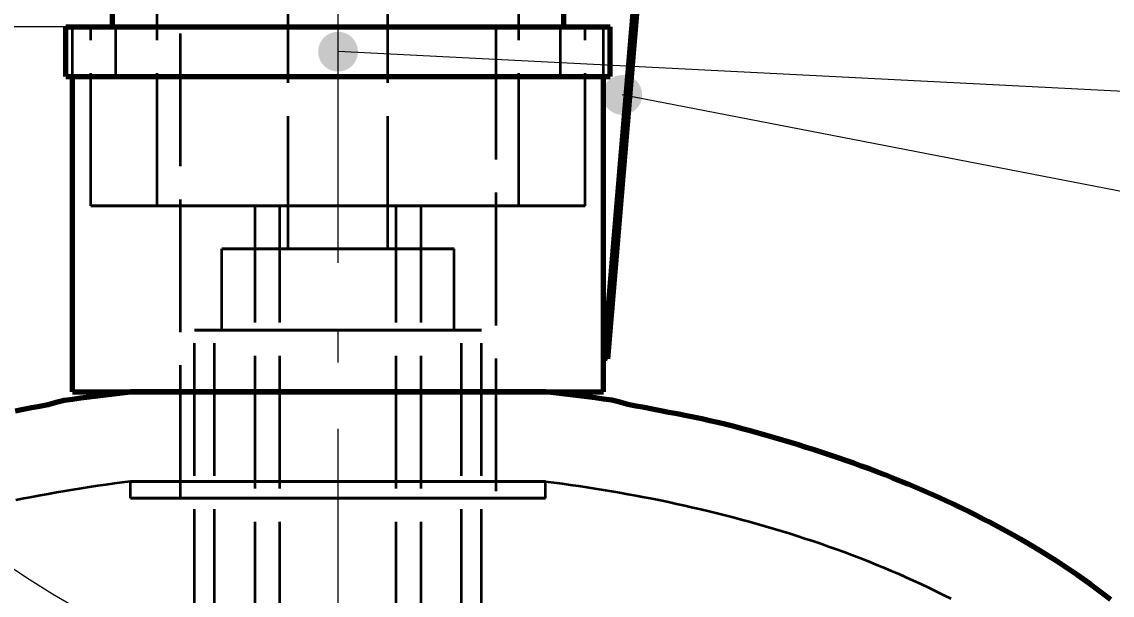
# Model space of a CAD drawing. Header units: millimetres. Extents: x 0 to 2382, y 0 to 420.
# Drawn here: x 164.83 to 197.68, y 328.43 to 345.72 of the extents above; entities that cross this region are included whole.
import ezdxf

# ---------------------------------------------------------------- set-up
doc = ezdxf.new("R2010")
doc.units = ezdxf.units.MM
doc.linetypes.add('IRAM-E-TRAZOS', pattern=[5, 4, -1])
doc.linetypes.add('IRAM-F-TRAZO-PUNTO', pattern=[20, 15, -2, 1, -2])
for name, color, linetype, lineweight in [('01-VISIBLE', 7, 'CONTINUOUS', 70), ('02-OCULTA', 4, 'IRAM-E-TRAZOS', 35), ('03-EJE', 1, 'IRAM-F-TRAZO-PUNTO', 18), ('04-COTA', 3, 'CONTINUOUS', 18), ('08-FINA', 5, 'CONTINUOUS', 18)]:
    doc.layers.add(name, color=color, linetype=linetype, lineweight=lineweight)
doc.styles.add('ISO3098', font='isocpeur.ttf')
doc.dimstyles.new('FLAMA-IRAM', dxfattribs={"dimtxt": 3.5, "dimasz": 3.5, "dimexe": 2, "dimexo": 1.5, "dimgap": 1, "dimtad": 1, "dimdec": 1, "dimtxsty": 'ISO3098', "dimblk": 'IRAM_FLECHA', "dimblk1": 'IRAM_FLECHA', "dimblk2": 'IRAM_FLECHA', "dimcen": 2.5, "dimclrd": 256, "dimclre": 256, "dimclrt": 256, "dimazin": 3, "dimtfac": 1, "dimtmove": 0, "dimatfit": 3, "dimlwd": 18, "dimlwe": 18})

# ---------------------------------------------------------------- blocks, each defined once
blk = doc.blocks.new('IRAM_FLECHA')
blk.add_solid([(0, 0), (-1, 0.125), (-1, -0.125)])

msp = doc.modelspace()

# ---------------------------------------------------------------- hatches: boundary and pattern name
at = {"layer": '08-FINA'}
h = msp.add_hatch(color=7, dxfattribs=at)
h.dxf.hatch_style = 1
edge = h.paths.add_edge_path()
edge.add_arc((174.355, 344.819), 0.6, 0, 360)
h = msp.add_hatch(color=7, dxfattribs=at)
h.dxf.hatch_style = 1
edge = h.paths.add_edge_path()
edge.add_arc((182.92, 343.515), 0.6, 0, 360)

# ---------------------------------------------------------------- linework, layer by layer
at = {"layer": '01-VISIBLE'}
for p, q in [((167.555, 345.569), (167.555, 347.619)), ((181.155, 345.569), (181.155, 347.619)), ((182.37, 335.569), (183.37, 347.469)), ((183.47, 347.465), (182.47, 335.561)), ((166.155, 344.069), (166.155, 345.569)), ((182.555, 344.069), (182.555, 345.569)), ((166.355, 334.569), (166.355, 344.069)), ((182.355, 334.569), (182.355, 344.069)), ((182.47, 335.561), (182.37, 335.569)), ((168.1, 334.569), (168.1, 334.569)), ((180.61, 334.569), (180.61, 334.569))]:
    msp.add_line(p, q, dxfattribs=at)
for points in [[(166.155, 345.569), (166.407, 345.569), (166.66, 345.569), (166.912, 345.569), (167.164, 345.569), (167.417, 345.569), (167.669, 345.569), (167.921, 345.569), (168.173, 345.569), (168.426, 345.569), (168.678, 345.569), (168.93, 345.569), (169.183, 345.569), (169.435, 345.569), (169.687, 345.569), (169.94, 345.569), (170.192, 345.569), (170.444, 345.569), (170.697, 345.569), (170.949, 345.569), (171.201, 345.569), (171.453, 345.569), (171.706, 345.569), (171.958, 345.569), (172.21, 345.569), (172.463, 345.569), (172.715, 345.569), (172.967, 345.569), (173.22, 345.569), (173.472, 345.569), (173.724, 345.569), (173.977, 345.569), (174.229, 345.569), (174.481, 345.569), (174.733, 345.569), (174.986, 345.569), (175.238, 345.569), (175.49, 345.569), (175.743, 345.569), (175.995, 345.569), (176.247, 345.569), (176.5, 345.569), (176.752, 345.569), (177.004, 345.569), (177.257, 345.569), (177.509, 345.569), (177.761, 345.569), (178.013, 345.569), (178.266, 345.569), (178.518, 345.569), (178.77, 345.569), (179.023, 345.569), (179.275, 345.569), (179.527, 345.569), (179.78, 345.569), (180.032, 345.569), (180.284, 345.569), (180.537, 345.569), (180.789, 345.569), (181.041, 345.569), (181.293, 345.569), (181.546, 345.569), (181.798, 345.569), (182.05, 345.569), (182.303, 345.569), (182.555, 345.569)], [(166.155, 344.069), (166.407, 344.069), (166.66, 344.069), (166.912, 344.069), (167.164, 344.069), (167.417, 344.069), (167.669, 344.069), (167.921, 344.069), (168.173, 344.069), (168.426, 344.069), (168.678, 344.069), (168.93, 344.069), (169.183, 344.069), (169.435, 344.069), (169.687, 344.069), (169.94, 344.069), (170.192, 344.069), (170.444, 344.069), (170.697, 344.069), (170.949, 344.069), (171.201, 344.069), (171.453, 344.069), (171.706, 344.069), (171.958, 344.069), (172.21, 344.069), (172.463, 344.069), (172.715, 344.069), (172.967, 344.069), (173.22, 344.069), (173.472, 344.069), (173.724, 344.069), (173.977, 344.069), (174.229, 344.069), (174.481, 344.069), (174.733, 344.069), (174.986, 344.069), (175.238, 344.069), (175.49, 344.069), (175.743, 344.069), (175.995, 344.069), (176.247, 344.069), (176.5, 344.069), (176.752, 344.069), (177.004, 344.069), (177.257, 344.069), (177.509, 344.069), (177.761, 344.069), (178.013, 344.069), (178.266, 344.069), (178.518, 344.069), (178.77, 344.069), (179.023, 344.069), (179.275, 344.069), (179.527, 344.069), (179.78, 344.069), (180.032, 344.069), (180.284, 344.069), (180.537, 344.069), (180.789, 344.069), (181.041, 344.069), (181.293, 344.069), (181.546, 344.069), (181.798, 344.069), (182.05, 344.069), (182.303, 344.069), (182.555, 344.069)], [(164.631, 333.994), (164.878, 334.041), (165.125, 334.089), (165.372, 334.137), (165.618, 334.186), (165.861, 334.25), (166.105, 334.309), (166.354, 334.346), (166.603, 334.379), (166.853, 334.412), (167.102, 334.444), (167.351, 334.475), (167.601, 334.507), (167.851, 334.537), (168.1, 334.569)], [(166.355, 334.569), (166.605, 334.569), (166.855, 334.569), (167.105, 334.569), (167.355, 334.569), (167.605, 334.569), (167.855, 334.569), (168.105, 334.569), (168.355, 334.569), (168.605, 334.569), (168.855, 334.569), (169.105, 334.569), (169.355, 334.569), (169.605, 334.569), (169.855, 334.569), (170.105, 334.569), (170.355, 334.569), (170.605, 334.569), (170.855, 334.569), (171.105, 334.569), (171.355, 334.569), (171.605, 334.569), (171.855, 334.569), (172.105, 334.569), (172.355, 334.569), (172.605, 334.569), (172.855, 334.569), (173.105, 334.569), (173.355, 334.569), (173.605, 334.569), (173.855, 334.569), (174.105, 334.569), (174.355, 334.569), (174.605, 334.569), (174.855, 334.569), (175.105, 334.569), (175.355, 334.569), (175.605, 334.569), (175.855, 334.569), (176.105, 334.569), (176.355, 334.569), (176.605, 334.569), (176.855, 334.569), (177.105, 334.569), (177.355, 334.569), (177.605, 334.569), (177.855, 334.569), (178.105, 334.569), (178.355, 334.569), (178.605, 334.569), (178.855, 334.569), (179.105, 334.569), (179.355, 334.569), (179.605, 334.569), (179.855, 334.569), (180.105, 334.569), (180.355, 334.569), (180.605, 334.569), (180.855, 334.569), (181.105, 334.569), (181.355, 334.569), (181.605, 334.569), (181.855, 334.569), (182.105, 334.569), (182.355, 334.569)], [(180.61, 334.569), (180.36, 334.569), (180.11, 334.569), (179.859, 334.569), (179.609, 334.569), (179.359, 334.569), (179.109, 334.569), (178.859, 334.569), (178.608, 334.569), (178.358, 334.569), (178.108, 334.569), (177.858, 334.569), (177.608, 334.569), (177.357, 334.569), (177.107, 334.569), (176.857, 334.569), (176.607, 334.569), (176.357, 334.569), (176.106, 334.569), (175.856, 334.569), (175.606, 334.569), (175.356, 334.569), (175.106, 334.569), (174.855, 334.569), (174.605, 334.569), (174.355, 334.569), (174.105, 334.569), (173.855, 334.569), (173.604, 334.569), (173.354, 334.569), (173.104, 334.569), (172.854, 334.569), (172.604, 334.569), (172.353, 334.569), (172.103, 334.569), (171.853, 334.569), (171.603, 334.569), (171.353, 334.569), (171.102, 334.569), (170.852, 334.569), (170.602, 334.569), (170.352, 334.569), (170.102, 334.569), (169.851, 334.569), (169.601, 334.569), (169.351, 334.569), (169.101, 334.569), (168.851, 334.569), (168.6, 334.569), (168.35, 334.569), (168.1, 334.569)], [(197.639, 328.305), (197.44, 328.458), (197.239, 328.609), (197.036, 328.758), (196.832, 328.904), (196.626, 329.048), (196.418, 329.19), (196.208, 329.329), (195.998, 329.466), (195.785, 329.601), (195.572, 329.734), (195.357, 329.865), (195.141, 329.993), (194.923, 330.119), (194.705, 330.243), (194.485, 330.366), (194.264, 330.486), (194.042, 330.604), (193.819, 330.72), (193.595, 330.834), (193.37, 330.946), (193.144, 331.057), (192.917, 331.165), (192.689, 331.271), (192.46, 331.376), (192.231, 331.479), (192.001, 331.58), (191.77, 331.679), (191.538, 331.777), (191.305, 331.873), (191.072, 331.967), (190.838, 332.06), (190.604, 332.151), (190.369, 332.24), (190.133, 332.327), (189.896, 332.412), (189.659, 332.496), (189.422, 332.578), (189.183, 332.658), (188.944, 332.737), (188.705, 332.814), (188.465, 332.889), (188.225, 332.964), (187.984, 333.037), (187.743, 333.109), (187.502, 333.18), (187.261, 333.25), (187.019, 333.319), (186.777, 333.387), (186.534, 333.453), (186.291, 333.516), (186.047, 333.577), (185.802, 333.636), (185.557, 333.692), (185.312, 333.747), (185.066, 333.799), (184.819, 333.849), (184.573, 333.898), (184.326, 333.946), (184.079, 333.994), (183.832, 334.041), (183.585, 334.089), (183.338, 334.137), (183.092, 334.187), (182.848, 334.249), (182.605, 334.309), (182.356, 334.345), (182.107, 334.379), (181.858, 334.412), (181.608, 334.444), (181.359, 334.475), (181.109, 334.507), (180.86, 334.538), (180.61, 334.569)]]:
    msp.add_lwpolyline(points, dxfattribs=at)
at = {"layer": '02-OCULTA'}
for p, q in [((172.855, 338.878), (172.855, 354.228)), ((175.855, 338.878), (175.855, 354.228)), ((168.905, 345.569), (168.905, 347.619)), ((179.805, 345.569), (179.805, 347.619)), ((182.37, 335.569), (183.37, 347.469)), ((183.47, 347.465), (182.47, 335.561)), ((166.355, 344.069), (166.355, 345.569)), ((166.905, 340.169), (166.905, 345.569)), ((167.655, 344.069), (167.655, 345.569)), ((168.905, 340.169), (168.905, 345.569)), ((169.605, 331.364), (169.605, 345.569)), ((179.105, 345.569), (179.105, 331.364)), ((179.805, 340.169), (179.805, 345.569)), ((181.055, 344.069), (181.055, 345.569)), ((181.805, 340.169), (181.805, 345.569)), ((182.355, 344.069), (182.355, 345.569)), ((171.855, 151.651), (171.855, 340.169)), ((172.605, 151.651), (172.605, 340.169)), ((176.105, 151.651), (176.105, 340.169)), ((176.855, 151.651), (176.855, 340.169)), ((170.855, 336.428), (170.855, 338.878)), ((177.855, 336.428), (177.855, 338.878)), ((170.03, 322.028), (170.03, 336.428)), ((170.63, 322.028), (170.63, 336.428)), ((178.08, 322.028), (178.08, 336.428)), ((178.68, 322.028), (178.68, 336.428)), ((182.47, 335.561), (182.37, 335.569)), ((168.1, 331.364), (168.1, 331.864)), ((180.61, 331.364), (180.61, 331.864))]:
    msp.add_line(p, q, dxfattribs=at)
for points in [[(182.555, 345.569), (182.303, 345.569), (182.05, 345.569), (181.798, 345.569), (181.546, 345.569), (181.293, 345.569), (181.041, 345.569), (180.789, 345.569), (180.537, 345.569), (180.284, 345.569), (180.032, 345.569), (179.78, 345.569), (179.527, 345.569), (179.275, 345.569), (179.023, 345.569), (178.77, 345.569), (178.518, 345.569), (178.266, 345.569), (178.013, 345.569), (177.761, 345.569), (177.509, 345.569), (177.257, 345.569), (177.004, 345.569), (176.752, 345.569), (176.5, 345.569), (176.247, 345.569), (175.995, 345.569), (175.743, 345.569), (175.49, 345.569), (175.238, 345.569), (174.986, 345.569), (174.733, 345.569), (174.481, 345.569), (174.229, 345.569), (173.977, 345.569), (173.724, 345.569), (173.472, 345.569), (173.22, 345.569), (172.967, 345.569), (172.715, 345.569), (172.463, 345.569), (172.21, 345.569), (171.958, 345.569), (171.706, 345.569), (171.453, 345.569), (171.201, 345.569), (170.949, 345.569), (170.697, 345.569), (170.444, 345.569), (170.192, 345.569), (169.94, 345.569), (169.687, 345.569), (169.435, 345.569), (169.183, 345.569), (168.93, 345.569), (168.678, 345.569), (168.426, 345.569), (168.173, 345.569), (167.921, 345.569), (167.669, 345.569), (167.417, 345.569), (167.164, 345.569), (166.912, 345.569), (166.66, 345.569), (166.407, 345.569), (166.155, 345.569)], [(182.355, 345.569), (182.105, 345.569), (181.855, 345.569), (181.605, 345.569), (181.355, 345.569), (181.105, 345.569), (180.855, 345.569), (180.605, 345.569), (180.355, 345.569), (180.105, 345.569), (179.855, 345.569), (179.605, 345.569), (179.355, 345.569), (179.105, 345.569), (178.855, 345.569), (178.605, 345.569), (178.355, 345.569), (178.105, 345.569), (177.855, 345.569), (177.605, 345.569), (177.355, 345.569), (177.105, 345.569), (176.855, 345.569), (176.605, 345.569), (176.355, 345.569), (176.105, 345.569), (175.855, 345.569), (175.605, 345.569), (175.355, 345.569), (175.105, 345.569), (174.855, 345.569), (174.605, 345.569), (174.355, 345.569), (174.105, 345.569), (173.855, 345.569), (173.605, 345.569), (173.355, 345.569), (173.105, 345.569), (172.855, 345.569), (172.605, 345.569), (172.355, 345.569), (172.105, 345.569), (171.855, 345.569), (171.605, 345.569), (171.355, 345.569), (171.105, 345.569), (170.855, 345.569), (170.605, 345.569), (170.355, 345.569), (170.105, 345.569), (169.855, 345.569), (169.605, 345.569), (169.355, 345.569), (169.105, 345.569), (168.855, 345.569), (168.605, 345.569), (168.355, 345.569), (168.105, 345.569), (167.855, 345.569), (167.605, 345.569), (167.355, 345.569), (167.105, 345.569), (166.855, 345.569), (166.605, 345.569), (166.355, 345.569)], [(166.355, 345.569), (166.605, 345.569), (166.855, 345.569), (167.105, 345.569), (167.355, 345.569), (167.605, 345.569), (167.855, 345.569), (168.105, 345.569), (168.355, 345.569), (168.605, 345.569), (168.855, 345.569), (169.105, 345.569), (169.355, 345.569), (169.605, 345.569), (169.855, 345.569), (170.105, 345.569), (170.355, 345.569), (170.605, 345.569), (170.855, 345.569), (171.105, 345.569), (171.355, 345.569), (171.605, 345.569), (171.855, 345.569), (172.105, 345.569), (172.355, 345.569), (172.605, 345.569), (172.855, 345.569), (173.105, 345.569), (173.355, 345.569), (173.605, 345.569), (173.855, 345.569), (174.105, 345.569), (174.355, 345.569), (174.605, 345.569), (174.855, 345.569), (175.105, 345.569), (175.355, 345.569), (175.605, 345.569), (175.855, 345.569), (176.105, 345.569), (176.355, 345.569), (176.605, 345.569), (176.855, 345.569), (177.105, 345.569), (177.355, 345.569), (177.605, 345.569), (177.855, 345.569), (178.105, 345.569), (178.355, 345.569), (178.605, 345.569), (178.855, 345.569), (179.105, 345.569), (179.355, 345.569), (179.605, 345.569), (179.855, 345.569), (180.105, 345.569), (180.355, 345.569), (180.605, 345.569), (180.855, 345.569), (181.105, 345.569), (181.355, 345.569), (181.605, 345.569), (181.855, 345.569), (182.105, 345.569), (182.355, 345.569)], [(181.805, 345.569), (181.552, 345.569), (181.3, 345.569), (181.047, 345.569), (180.795, 345.569), (180.542, 345.569), (180.29, 345.569), (180.037, 345.569), (179.785, 345.569), (179.532, 345.569), (179.28, 345.569), (179.027, 345.569), (178.774, 345.569), (178.522, 345.569), (178.269, 345.569), (178.017, 345.569), (177.764, 345.569), (177.512, 345.569), (177.259, 345.569), (177.007, 345.569), (176.754, 345.569), (176.502, 345.569), (176.249, 345.569), (175.997, 345.569), (175.744, 345.569), (175.491, 345.569), (175.239, 345.569), (174.986, 345.569), (174.734, 345.569), (174.481, 345.569), (174.229, 345.569), (173.976, 345.569), (173.724, 345.569), (173.471, 345.569), (173.219, 345.569), (172.966, 345.569), (172.713, 345.569), (172.461, 345.569), (172.208, 345.569), (171.956, 345.569), (171.703, 345.569), (171.451, 345.569), (171.198, 345.569), (170.946, 345.569), (170.693, 345.569), (170.441, 345.569), (170.188, 345.569), (169.936, 345.569), (169.683, 345.569), (169.43, 345.569), (169.178, 345.569), (168.925, 345.569), (168.673, 345.569), (168.42, 345.569), (168.168, 345.569), (167.915, 345.569), (167.663, 345.569), (167.41, 345.569), (167.158, 345.569), (166.905, 345.569)], [(166.905, 345.569), (167.158, 345.569), (167.41, 345.569), (167.663, 345.569), (167.915, 345.569), (168.168, 345.569), (168.42, 345.569), (168.673, 345.569), (168.925, 345.569), (169.178, 345.569), (169.43, 345.569), (169.683, 345.569), (169.936, 345.569), (170.188, 345.569), (170.441, 345.569), (170.693, 345.569), (170.946, 345.569), (171.198, 345.569), (171.451, 345.569), (171.703, 345.569), (171.956, 345.569), (172.208, 345.569), (172.461, 345.569), (172.713, 345.569), (172.966, 345.569), (173.219, 345.569), (173.471, 345.569), (173.724, 345.569), (173.976, 345.569), (174.229, 345.569), (174.481, 345.569), (174.734, 345.569), (174.986, 345.569), (175.239, 345.569), (175.491, 345.569), (175.744, 345.569), (175.997, 345.569), (176.249, 345.569), (176.502, 345.569), (176.754, 345.569), (177.007, 345.569), (177.259, 345.569), (177.512, 345.569), (177.764, 345.569), (178.017, 345.569), (178.269, 345.569), (178.522, 345.569), (178.774, 345.569), (179.027, 345.569), (179.28, 345.569), (179.532, 345.569), (179.785, 345.569), (180.037, 345.569), (180.29, 345.569), (180.542, 345.569), (180.795, 345.569), (181.047, 345.569), (181.3, 345.569), (181.552, 345.569), (181.805, 345.569)], [(181.155, 345.569), (180.903, 345.569), (180.651, 345.569), (180.399, 345.569), (180.148, 345.569), (179.896, 345.569), (179.644, 345.569), (179.392, 345.569), (179.14, 345.569), (178.888, 345.569), (178.636, 345.569), (178.385, 345.569), (178.133, 345.569), (177.881, 345.569), (177.629, 345.569), (177.377, 345.569), (177.125, 345.569), (176.874, 345.569), (176.622, 345.569), (176.37, 345.569), (176.118, 345.569), (175.866, 345.569), (175.614, 345.569), (175.362, 345.569), (175.111, 345.569), (174.859, 345.569), (174.607, 345.569), (174.355, 345.569), (174.103, 345.569), (173.851, 345.569), (173.599, 345.569), (173.348, 345.569), (173.096, 345.569), (172.844, 345.569), (172.592, 345.569), (172.34, 345.569), (172.088, 345.569), (171.836, 345.569), (171.585, 345.569), (171.333, 345.569), (171.081, 345.569), (170.829, 345.569), (170.577, 345.569), (170.325, 345.569), (170.074, 345.569), (169.822, 345.569), (169.57, 345.569), (169.318, 345.569), (169.066, 345.569), (168.814, 345.569), (168.562, 345.569), (168.311, 345.569), (168.059, 345.569), (167.807, 345.569), (167.555, 345.569)], [(167.555, 345.569), (167.807, 345.569), (168.059, 345.569), (168.311, 345.569), (168.562, 345.569), (168.814, 345.569), (169.066, 345.569), (169.318, 345.569), (169.57, 345.569), (169.822, 345.569), (170.074, 345.569), (170.325, 345.569), (170.577, 345.569), (170.829, 345.569), (171.081, 345.569), (171.333, 345.569), (171.585, 345.569), (171.836, 345.569), (172.088, 345.569), (172.34, 345.569), (172.592, 345.569), (172.844, 345.569), (173.096, 345.569), (173.348, 345.569), (173.599, 345.569), (173.851, 345.569), (174.103, 345.569), (174.355, 345.569), (174.607, 345.569), (174.859, 345.569), (175.111, 345.569), (175.362, 345.569), (175.614, 345.569), (175.866, 345.569), (176.118, 345.569), (176.37, 345.569), (176.622, 345.569), (176.874, 345.569), (177.125, 345.569), (177.377, 345.569), (177.629, 345.569), (177.881, 345.569), (178.133, 345.569), (178.385, 345.569), (178.636, 345.569), (178.888, 345.569), (179.14, 345.569), (179.392, 345.569), (179.644, 345.569), (179.896, 345.569), (180.148, 345.569), (180.399, 345.569), (180.651, 345.569), (180.903, 345.569), (181.155, 345.569)], [(181.055, 345.569), (180.802, 345.569), (180.549, 345.569), (180.297, 345.569), (180.044, 345.569), (179.791, 345.569), (179.538, 345.569), (179.285, 345.569), (179.032, 345.569), (178.78, 345.569), (178.527, 345.569), (178.274, 345.569), (178.021, 345.569), (177.768, 345.569), (177.515, 345.569), (177.263, 345.569), (177.01, 345.569), (176.757, 345.569), (176.504, 345.569), (176.251, 345.569), (175.998, 345.569), (175.746, 345.569), (175.493, 345.569), (175.24, 345.569), (174.987, 345.569), (174.734, 345.569), (174.481, 345.569), (174.229, 345.569), (173.976, 345.569), (173.723, 345.569), (173.47, 345.569), (173.217, 345.569), (172.964, 345.569), (172.712, 345.569), (172.459, 345.569), (172.206, 345.569), (171.953, 345.569), (171.7, 345.569), (171.447, 345.569), (171.195, 345.569), (170.942, 345.569), (170.689, 345.569), (170.436, 345.569), (170.183, 345.569), (169.93, 345.569), (169.678, 345.569), (169.425, 345.569), (169.172, 345.569), (168.919, 345.569), (168.666, 345.569), (168.413, 345.569), (168.161, 345.569), (167.908, 345.569), (167.655, 345.569)], [(167.655, 345.569), (167.908, 345.569), (168.161, 345.569), (168.413, 345.569), (168.666, 345.569), (168.919, 345.569), (169.172, 345.569), (169.425, 345.569), (169.678, 345.569), (169.93, 345.569), (170.183, 345.569), (170.436, 345.569), (170.689, 345.569), (170.942, 345.569), (171.195, 345.569), (171.447, 345.569), (171.7, 345.569), (171.953, 345.569), (172.206, 345.569), (172.459, 345.569), (172.712, 345.569), (172.964, 345.569), (173.217, 345.569), (173.47, 345.569), (173.723, 345.569), (173.976, 345.569), (174.229, 345.569), (174.481, 345.569), (174.734, 345.569), (174.987, 345.569), (175.24, 345.569), (175.493, 345.569), (175.746, 345.569), (175.998, 345.569), (176.251, 345.569), (176.504, 345.569), (176.757, 345.569), (177.01, 345.569), (177.263, 345.569), (177.515, 345.569), (177.768, 345.569), (178.021, 345.569), (178.274, 345.569), (178.527, 345.569), (178.78, 345.569), (179.032, 345.569), (179.285, 345.569), (179.538, 345.569), (179.791, 345.569), (180.044, 345.569), (180.297, 345.569), (180.549, 345.569), (180.802, 345.569), (181.055, 345.569)], [(179.805, 345.569), (179.552, 345.569), (179.298, 345.569), (179.045, 345.569), (178.791, 345.569), (178.538, 345.569), (178.284, 345.569), (178.031, 345.569), (177.777, 345.569), (177.524, 345.569), (177.27, 345.569), (177.017, 345.569), (176.763, 345.569), (176.51, 345.569), (176.256, 345.569), (176.003, 345.569), (175.749, 345.569), (175.496, 345.569), (175.242, 345.569), (174.989, 345.569), (174.735, 345.569), (174.482, 345.569), (174.228, 345.569), (173.975, 345.569), (173.721, 345.569), (173.468, 345.569), (173.214, 345.569), (172.961, 345.569), (172.707, 345.569), (172.454, 345.569), (172.2, 345.569), (171.947, 345.569), (171.693, 345.569), (171.44, 345.569), (171.186, 345.569), (170.933, 345.569), (170.679, 345.569), (170.426, 345.569), (170.172, 345.569), (169.919, 345.569), (169.665, 345.569), (169.412, 345.569), (169.158, 345.569), (168.905, 345.569)], [(168.905, 345.569), (169.158, 345.569), (169.412, 345.569), (169.665, 345.569), (169.919, 345.569), (170.172, 345.569), (170.426, 345.569), (170.679, 345.569), (170.933, 345.569), (171.186, 345.569), (171.44, 345.569), (171.693, 345.569), (171.947, 345.569), (172.2, 345.569), (172.454, 345.569), (172.707, 345.569), (172.961, 345.569), (173.214, 345.569), (173.468, 345.569), (173.721, 345.569), (173.975, 345.569), (174.228, 345.569), (174.482, 345.569), (174.735, 345.569), (174.989, 345.569), (175.242, 345.569), (175.496, 345.569), (175.749, 345.569), (176.003, 345.569), (176.256, 345.569), (176.51, 345.569), (176.763, 345.569), (177.017, 345.569), (177.27, 345.569), (177.524, 345.569), (177.777, 345.569), (178.031, 345.569), (178.284, 345.569), (178.538, 345.569), (178.791, 345.569), (179.045, 345.569), (179.298, 345.569), (179.552, 345.569), (179.805, 345.569)], [(179.805, 345.569), (179.552, 345.569), (179.298, 345.569), (179.045, 345.569), (178.791, 345.569), (178.538, 345.569), (178.284, 345.569), (178.031, 345.569), (177.777, 345.569), (177.524, 345.569), (177.27, 345.569), (177.017, 345.569), (176.763, 345.569), (176.51, 345.569), (176.256, 345.569), (176.003, 345.569), (175.749, 345.569), (175.496, 345.569), (175.242, 345.569), (174.989, 345.569), (174.735, 345.569), (174.482, 345.569), (174.228, 345.569), (173.975, 345.569), (173.721, 345.569), (173.468, 345.569), (173.214, 345.569), (172.961, 345.569), (172.707, 345.569), (172.454, 345.569), (172.2, 345.569), (171.947, 345.569), (171.693, 345.569), (171.44, 345.569), (171.186, 345.569), (170.933, 345.569), (170.679, 345.569), (170.426, 345.569), (170.172, 345.569), (169.919, 345.569), (169.665, 345.569), (169.412, 345.569), (169.158, 345.569), (168.905, 345.569)], [(168.905, 345.569), (169.158, 345.569), (169.412, 345.569), (169.665, 345.569), (169.919, 345.569), (170.172, 345.569), (170.426, 345.569), (170.679, 345.569), (170.933, 345.569), (171.186, 345.569), (171.44, 345.569), (171.693, 345.569), (171.947, 345.569), (172.2, 345.569), (172.454, 345.569), (172.707, 345.569), (172.961, 345.569), (173.214, 345.569), (173.468, 345.569), (173.721, 345.569), (173.975, 345.569), (174.228, 345.569), (174.482, 345.569), (174.735, 345.569), (174.989, 345.569), (175.242, 345.569), (175.496, 345.569), (175.749, 345.569), (176.003, 345.569), (176.256, 345.569), (176.51, 345.569), (176.763, 345.569), (177.017, 345.569), (177.27, 345.569), (177.524, 345.569), (177.777, 345.569), (178.031, 345.569), (178.284, 345.569), (178.538, 345.569), (178.791, 345.569), (179.045, 345.569), (179.298, 345.569), (179.552, 345.569), (179.805, 345.569)], [(179.105, 345.569), (178.855, 345.569), (178.605, 345.569), (178.355, 345.569), (178.105, 345.569), (177.855, 345.569), (177.605, 345.569), (177.355, 345.569), (177.105, 345.569), (176.855, 345.569), (176.605, 345.569), (176.355, 345.569), (176.105, 345.569), (175.855, 345.569), (175.605, 345.569), (175.355, 345.569), (175.105, 345.569), (174.855, 345.569), (174.605, 345.569), (174.355, 345.569), (174.105, 345.569), (173.855, 345.569), (173.605, 345.569), (173.355, 345.569), (173.105, 345.569), (172.855, 345.569), (172.605, 345.569), (172.355, 345.569), (172.105, 345.569), (171.855, 345.569), (171.605, 345.569), (171.355, 345.569), (171.105, 345.569), (170.855, 345.569), (170.605, 345.569), (170.355, 345.569), (170.105, 345.569), (169.855, 345.569), (169.605, 345.569)], [(169.605, 345.569), (169.855, 345.569), (170.105, 345.569), (170.355, 345.569), (170.605, 345.569), (170.855, 345.569), (171.105, 345.569), (171.355, 345.569), (171.605, 345.569), (171.855, 345.569), (172.105, 345.569), (172.355, 345.569), (172.605, 345.569), (172.855, 345.569), (173.105, 345.569), (173.355, 345.569), (173.605, 345.569), (173.855, 345.569), (174.105, 345.569), (174.355, 345.569), (174.605, 345.569), (174.855, 345.569), (175.105, 345.569), (175.355, 345.569), (175.605, 345.569), (175.855, 345.569), (176.105, 345.569), (176.355, 345.569), (176.605, 345.569), (176.855, 345.569), (177.105, 345.569), (177.355, 345.569), (177.605, 345.569), (177.855, 345.569), (178.105, 345.569), (178.355, 345.569), (178.605, 345.569), (178.855, 345.569), (179.105, 345.569)], [(182.555, 344.069), (182.303, 344.069), (182.05, 344.069), (181.798, 344.069), (181.546, 344.069), (181.293, 344.069), (181.041, 344.069), (180.789, 344.069), (180.537, 344.069), (180.284, 344.069), (180.032, 344.069), (179.78, 344.069), (179.527, 344.069), (179.275, 344.069), (179.023, 344.069), (178.77, 344.069), (178.518, 344.069), (178.266, 344.069), (178.013, 344.069), (177.761, 344.069), (177.509, 344.069), (177.257, 344.069), (177.004, 344.069), (176.752, 344.069), (176.5, 344.069), (176.247, 344.069), (175.995, 344.069), (175.743, 344.069), (175.49, 344.069), (175.238, 344.069), (174.986, 344.069), (174.733, 344.069), (174.481, 344.069), (174.229, 344.069), (173.977, 344.069), (173.724, 344.069), (173.472, 344.069), (173.22, 344.069), (172.967, 344.069), (172.715, 344.069), (172.463, 344.069), (172.21, 344.069), (171.958, 344.069), (171.706, 344.069), (171.453, 344.069), (171.201, 344.069), (170.949, 344.069), (170.697, 344.069), (170.444, 344.069), (170.192, 344.069), (169.94, 344.069), (169.687, 344.069), (169.435, 344.069), (169.183, 344.069), (168.93, 344.069), (168.678, 344.069), (168.426, 344.069), (168.173, 344.069), (167.921, 344.069), (167.669, 344.069), (167.417, 344.069), (167.164, 344.069), (166.912, 344.069), (166.66, 344.069), (166.407, 344.069), (166.155, 344.069)], [(181.055, 344.069), (180.802, 344.069), (180.549, 344.069), (180.297, 344.069), (180.044, 344.069), (179.791, 344.069), (179.538, 344.069), (179.285, 344.069), (179.032, 344.069), (178.78, 344.069), (178.527, 344.069), (178.274, 344.069), (178.021, 344.069), (177.768, 344.069), (177.515, 344.069), (177.263, 344.069), (177.01, 344.069), (176.757, 344.069), (176.504, 344.069), (176.251, 344.069), (175.998, 344.069), (175.746, 344.069), (175.493, 344.069), (175.24, 344.069), (174.987, 344.069), (174.734, 344.069), (174.481, 344.069), (174.229, 344.069), (173.976, 344.069), (173.723, 344.069), (173.47, 344.069), (173.217, 344.069), (172.964, 344.069), (172.712, 344.069), (172.459, 344.069), (172.206, 344.069), (171.953, 344.069), (171.7, 344.069), (171.447, 344.069), (171.195, 344.069), (170.942, 344.069), (170.689, 344.069), (170.436, 344.069), (170.183, 344.069), (169.93, 344.069), (169.678, 344.069), (169.425, 344.069), (169.172, 344.069), (168.919, 344.069), (168.666, 344.069), (168.413, 344.069), (168.161, 344.069), (167.908, 344.069), (167.655, 344.069)], [(167.655, 344.069), (167.908, 344.069), (168.161, 344.069), (168.413, 344.069), (168.666, 344.069), (168.919, 344.069), (169.172, 344.069), (169.425, 344.069), (169.678, 344.069), (169.93, 344.069), (170.183, 344.069), (170.436, 344.069), (170.689, 344.069), (170.942, 344.069), (171.195, 344.069), (171.447, 344.069), (171.7, 344.069), (171.953, 344.069), (172.206, 344.069), (172.459, 344.069), (172.712, 344.069), (172.964, 344.069), (173.217, 344.069), (173.47, 344.069), (173.723, 344.069), (173.976, 344.069), (174.229, 344.069), (174.481, 344.069), (174.734, 344.069), (174.987, 344.069), (175.24, 344.069), (175.493, 344.069), (175.746, 344.069), (175.998, 344.069), (176.251, 344.069), (176.504, 344.069), (176.757, 344.069), (177.01, 344.069), (177.263, 344.069), (177.515, 344.069), (177.768, 344.069), (178.021, 344.069), (178.274, 344.069), (178.527, 344.069), (178.78, 344.069), (179.032, 344.069), (179.285, 344.069), (179.538, 344.069), (179.791, 344.069), (180.044, 344.069), (180.297, 344.069), (180.549, 344.069), (180.802, 344.069), (181.055, 344.069)], [(181.805, 340.169), (181.552, 340.169), (181.3, 340.169), (181.047, 340.169), (180.795, 340.169), (180.542, 340.169), (180.29, 340.169), (180.037, 340.169), (179.785, 340.169), (179.532, 340.169), (179.28, 340.169), (179.027, 340.169), (178.774, 340.169), (178.522, 340.169), (178.269, 340.169), (178.017, 340.169), (177.764, 340.169), (177.512, 340.169), (177.259, 340.169), (177.007, 340.169), (176.754, 340.169), (176.502, 340.169), (176.249, 340.169), (175.997, 340.169), (175.744, 340.169), (175.491, 340.169), (175.239, 340.169), (174.986, 340.169), (174.734, 340.169), (174.481, 340.169), (174.229, 340.169), (173.976, 340.169), (173.724, 340.169), (173.471, 340.169), (173.219, 340.169), (172.966, 340.169), (172.713, 340.169), (172.461, 340.169), (172.208, 340.169), (171.956, 340.169), (171.703, 340.169), (171.451, 340.169), (171.198, 340.169), (170.946, 340.169), (170.693, 340.169), (170.441, 340.169), (170.188, 340.169), (169.936, 340.169), (169.683, 340.169), (169.43, 340.169), (169.178, 340.169), (168.925, 340.169), (168.673, 340.169), (168.42, 340.169), (168.168, 340.169), (167.915, 340.169), (167.663, 340.169), (167.41, 340.169), (167.158, 340.169), (166.905, 340.169)], [(166.905, 340.169), (167.158, 340.169), (167.41, 340.169), (167.663, 340.169), (167.915, 340.169), (168.168, 340.169), (168.42, 340.169), (168.673, 340.169), (168.925, 340.169), (169.178, 340.169), (169.43, 340.169), (169.683, 340.169), (169.936, 340.169), (170.188, 340.169), (170.441, 340.169), (170.693, 340.169), (170.946, 340.169), (171.198, 340.169), (171.451, 340.169), (171.703, 340.169), (171.956, 340.169), (172.208, 340.169), (172.461, 340.169), (172.713, 340.169), (172.966, 340.169), (173.219, 340.169), (173.471, 340.169), (173.724, 340.169), (173.976, 340.169), (174.229, 340.169), (174.481, 340.169), (174.734, 340.169), (174.986, 340.169), (175.239, 340.169), (175.491, 340.169), (175.744, 340.169), (175.997, 340.169), (176.249, 340.169), (176.502, 340.169), (176.754, 340.169), (177.007, 340.169), (177.259, 340.169), (177.512, 340.169), (177.764, 340.169), (178.017, 340.169), (178.269, 340.169), (178.522, 340.169), (178.774, 340.169), (179.027, 340.169), (179.28, 340.169), (179.532, 340.169), (179.785, 340.169), (180.037, 340.169), (180.29, 340.169), (180.542, 340.169), (180.795, 340.169), (181.047, 340.169), (181.3, 340.169), (181.552, 340.169), (181.805, 340.169)], [(179.805, 340.169), (179.552, 340.169), (179.298, 340.169), (179.045, 340.169), (178.791, 340.169), (178.538, 340.169), (178.284, 340.169), (178.031, 340.169), (177.777, 340.169), (177.524, 340.169), (177.27, 340.169), (177.017, 340.169), (176.763, 340.169), (176.51, 340.169), (176.256, 340.169), (176.003, 340.169), (175.749, 340.169), (175.496, 340.169), (175.242, 340.169), (174.989, 340.169), (174.735, 340.169), (174.482, 340.169), (174.228, 340.169), (173.975, 340.169), (173.721, 340.169), (173.468, 340.169), (173.214, 340.169), (172.961, 340.169), (172.707, 340.169), (172.454, 340.169), (172.2, 340.169), (171.947, 340.169), (171.693, 340.169), (171.44, 340.169), (171.186, 340.169), (170.933, 340.169), (170.679, 340.169), (170.426, 340.169), (170.172, 340.169), (169.919, 340.169), (169.665, 340.169), (169.412, 340.169), (169.158, 340.169), (168.905, 340.169)], [(168.905, 340.169), (169.158, 340.169), (169.412, 340.169), (169.665, 340.169), (169.919, 340.169), (170.172, 340.169), (170.426, 340.169), (170.679, 340.169), (170.933, 340.169), (171.186, 340.169), (171.44, 340.169), (171.693, 340.169), (171.947, 340.169), (172.2, 340.169), (172.454, 340.169), (172.707, 340.169), (172.961, 340.169), (173.214, 340.169), (173.468, 340.169), (173.721, 340.169), (173.975, 340.169), (174.228, 340.169), (174.482, 340.169), (174.735, 340.169), (174.989, 340.169), (175.242, 340.169), (175.496, 340.169), (175.749, 340.169), (176.003, 340.169), (176.256, 340.169), (176.51, 340.169), (176.763, 340.169), (177.017, 340.169), (177.27, 340.169), (177.524, 340.169), (177.777, 340.169), (178.031, 340.169), (178.284, 340.169), (178.538, 340.169), (178.791, 340.169), (179.045, 340.169), (179.298, 340.169), (179.552, 340.169), (179.805, 340.169)], [(176.855, 340.169), (176.605, 340.169), (176.355, 340.169), (176.105, 340.169), (175.855, 340.169), (175.605, 340.169), (175.355, 340.169), (175.105, 340.169), (174.855, 340.169), (174.605, 340.169), (174.355, 340.169), (174.105, 340.169), (173.855, 340.169), (173.605, 340.169), (173.355, 340.169), (173.105, 340.169), (172.855, 340.169), (172.605, 340.169), (172.355, 340.169), (172.105, 340.169), (171.855, 340.169)], [(171.855, 340.169), (172.105, 340.169), (172.355, 340.169), (172.605, 340.169), (172.855, 340.169), (173.105, 340.169), (173.355, 340.169), (173.605, 340.169), (173.855, 340.169), (174.105, 340.169), (174.355, 340.169), (174.605, 340.169), (174.855, 340.169), (175.105, 340.169), (175.355, 340.169), (175.605, 340.169), (175.855, 340.169), (176.105, 340.169), (176.355, 340.169), (176.605, 340.169), (176.855, 340.169)], [(176.105, 340.169), (175.855, 340.169), (175.605, 340.169), (175.355, 340.169), (175.105, 340.169), (174.855, 340.169), (174.605, 340.169), (174.355, 340.169), (174.105, 340.169), (173.855, 340.169), (173.605, 340.169), (173.355, 340.169), (173.105, 340.169), (172.855, 340.169), (172.605, 340.169)], [(172.605, 340.169), (172.855, 340.169), (173.105, 340.169), (173.355, 340.169), (173.605, 340.169), (173.855, 340.169), (174.105, 340.169), (174.355, 340.169), (174.605, 340.169), (174.855, 340.169), (175.105, 340.169), (175.355, 340.169), (175.605, 340.169), (175.855, 340.169), (176.105, 340.169)], [(177.855, 338.878), (177.605, 338.878), (177.355, 338.878), (177.105, 338.878), (176.855, 338.878), (176.605, 338.878), (176.355, 338.878), (176.105, 338.878), (175.855, 338.878), (175.605, 338.878), (175.355, 338.878), (175.105, 338.878), (174.855, 338.878), (174.605, 338.878), (174.355, 338.878), (174.105, 338.878), (173.855, 338.878), (173.605, 338.878), (173.355, 338.878), (173.105, 338.878), (172.855, 338.878), (172.605, 338.878), (172.355, 338.878), (172.105, 338.878), (171.855, 338.878), (171.605, 338.878), (171.355, 338.878), (171.105, 338.878), (170.855, 338.878)], [(170.855, 338.878), (171.105, 338.878), (171.355, 338.878), (171.605, 338.878), (171.855, 338.878), (172.105, 338.878), (172.355, 338.878), (172.605, 338.878), (172.855, 338.878), (173.105, 338.878), (173.355, 338.878), (173.605, 338.878), (173.855, 338.878), (174.105, 338.878), (174.355, 338.878), (174.605, 338.878), (174.855, 338.878), (175.105, 338.878), (175.355, 338.878), (175.605, 338.878), (175.855, 338.878), (176.105, 338.878), (176.355, 338.878), (176.605, 338.878), (176.855, 338.878), (177.105, 338.878), (177.355, 338.878), (177.605, 338.878), (177.855, 338.878)], [(175.855, 338.878), (175.605, 338.878), (175.355, 338.878), (175.105, 338.878), (174.855, 338.878), (174.605, 338.878), (174.355, 338.878), (174.105, 338.878), (173.855, 338.878), (173.605, 338.878), (173.355, 338.878), (173.105, 338.878), (172.855, 338.878)], [(172.855, 338.878), (173.105, 338.878), (173.355, 338.878), (173.605, 338.878), (173.855, 338.878), (174.105, 338.878), (174.355, 338.878), (174.605, 338.878), (174.855, 338.878), (175.105, 338.878), (175.355, 338.878), (175.605, 338.878), (175.855, 338.878)], [(178.68, 336.428), (178.426, 336.428), (178.171, 336.428), (177.917, 336.428), (177.662, 336.428), (177.408, 336.428), (177.154, 336.428), (176.899, 336.428), (176.645, 336.428), (176.39, 336.428), (176.136, 336.428), (175.881, 336.428), (175.627, 336.428), (175.373, 336.428), (175.118, 336.428), (174.864, 336.428), (174.609, 336.428), (174.355, 336.428), (174.101, 336.428), (173.846, 336.428), (173.592, 336.428), (173.337, 336.428), (173.083, 336.428), (172.829, 336.428), (172.574, 336.428), (172.32, 336.428), (172.065, 336.428), (171.811, 336.428), (171.556, 336.428), (171.302, 336.428), (171.048, 336.428), (170.793, 336.428), (170.539, 336.428), (170.284, 336.428), (170.03, 336.428)], [(170.03, 336.428), (170.284, 336.428), (170.539, 336.428), (170.793, 336.428), (171.048, 336.428), (171.302, 336.428), (171.556, 336.428), (171.811, 336.428), (172.065, 336.428), (172.32, 336.428), (172.574, 336.428), (172.829, 336.428), (173.083, 336.428), (173.337, 336.428), (173.592, 336.428), (173.846, 336.428), (174.101, 336.428), (174.355, 336.428), (174.609, 336.428), (174.864, 336.428), (175.118, 336.428), (175.373, 336.428), (175.627, 336.428), (175.881, 336.428), (176.136, 336.428), (176.39, 336.428), (176.645, 336.428), (176.899, 336.428), (177.154, 336.428), (177.408, 336.428), (177.662, 336.428), (177.917, 336.428), (178.171, 336.428), (178.426, 336.428), (178.68, 336.428)], [(178.08, 336.428), (177.823, 336.428), (177.566, 336.428), (177.309, 336.428), (177.052, 336.428), (176.796, 336.428), (176.539, 336.428), (176.282, 336.428), (176.025, 336.428), (175.768, 336.428), (175.511, 336.428), (175.254, 336.428), (174.997, 336.428), (174.74, 336.428), (174.483, 336.428), (174.227, 336.428), (173.97, 336.428), (173.713, 336.428), (173.456, 336.428), (173.199, 336.428), (172.942, 336.428), (172.685, 336.428), (172.428, 336.428), (172.171, 336.428), (171.914, 336.428), (171.658, 336.428), (171.401, 336.428), (171.144, 336.428), (170.887, 336.428), (170.63, 336.428)], [(170.63, 336.428), (170.887, 336.428), (171.144, 336.428), (171.401, 336.428), (171.658, 336.428), (171.914, 336.428), (172.171, 336.428), (172.428, 336.428), (172.685, 336.428), (172.942, 336.428), (173.199, 336.428), (173.456, 336.428), (173.713, 336.428), (173.97, 336.428), (174.227, 336.428), (174.483, 336.428), (174.74, 336.428), (174.997, 336.428), (175.254, 336.428), (175.511, 336.428), (175.768, 336.428), (176.025, 336.428), (176.282, 336.428), (176.539, 336.428), (176.796, 336.428), (177.052, 336.428), (177.309, 336.428), (177.566, 336.428), (177.823, 336.428), (178.08, 336.428)], [(177.855, 336.428), (177.605, 336.428), (177.355, 336.428), (177.105, 336.428), (176.855, 336.428), (176.605, 336.428), (176.355, 336.428), (176.105, 336.428), (175.855, 336.428), (175.605, 336.428), (175.355, 336.428), (175.105, 336.428), (174.855, 336.428), (174.605, 336.428), (174.355, 336.428), (174.105, 336.428), (173.855, 336.428), (173.605, 336.428), (173.355, 336.428), (173.105, 336.428), (172.855, 336.428), (172.605, 336.428), (172.355, 336.428), (172.105, 336.428), (171.855, 336.428), (171.605, 336.428), (171.355, 336.428), (171.105, 336.428), (170.855, 336.428)], [(170.855, 336.428), (171.105, 336.428), (171.355, 336.428), (171.605, 336.428), (171.855, 336.428), (172.105, 336.428), (172.355, 336.428), (172.605, 336.428), (172.855, 336.428), (173.105, 336.428), (173.355, 336.428), (173.605, 336.428), (173.855, 336.428), (174.105, 336.428), (174.355, 336.428), (174.605, 336.428), (174.855, 336.428), (175.105, 336.428), (175.355, 336.428), (175.605, 336.428), (175.855, 336.428), (176.105, 336.428), (176.355, 336.428), (176.605, 336.428), (176.855, 336.428), (177.105, 336.428), (177.355, 336.428), (177.605, 336.428), (177.855, 336.428)], [(182.355, 334.569), (182.105, 334.569), (181.855, 334.569), (181.605, 334.569), (181.355, 334.569), (181.105, 334.569), (180.855, 334.569), (180.605, 334.569), (180.355, 334.569), (180.105, 334.569), (179.855, 334.569), (179.605, 334.569), (179.355, 334.569), (179.105, 334.569), (178.855, 334.569), (178.605, 334.569), (178.355, 334.569), (178.105, 334.569), (177.855, 334.569), (177.605, 334.569), (177.355, 334.569), (177.105, 334.569), (176.855, 334.569), (176.605, 334.569), (176.355, 334.569), (176.105, 334.569), (175.855, 334.569), (175.605, 334.569), (175.355, 334.569), (175.105, 334.569), (174.855, 334.569), (174.605, 334.569), (174.355, 334.569), (174.105, 334.569), (173.855, 334.569), (173.605, 334.569), (173.355, 334.569), (173.105, 334.569), (172.855, 334.569), (172.605, 334.569), (172.355, 334.569), (172.105, 334.569), (171.855, 334.569), (171.605, 334.569), (171.355, 334.569), (171.105, 334.569), (170.855, 334.569), (170.605, 334.569), (170.355, 334.569), (170.105, 334.569), (169.855, 334.569), (169.605, 334.569), (169.355, 334.569), (169.105, 334.569), (168.855, 334.569), (168.605, 334.569), (168.355, 334.569), (168.105, 334.569), (167.855, 334.569), (167.605, 334.569), (167.355, 334.569), (167.105, 334.569), (166.855, 334.569), (166.605, 334.569), (166.355, 334.569)], [(168.1, 334.569), (168.35, 334.569), (168.6, 334.569), (168.851, 334.569), (169.101, 334.569), (169.351, 334.569), (169.601, 334.569), (169.851, 334.569), (170.102, 334.569), (170.352, 334.569), (170.602, 334.569), (170.852, 334.569), (171.102, 334.569), (171.353, 334.569), (171.603, 334.569), (171.853, 334.569), (172.103, 334.569), (172.353, 334.569), (172.604, 334.569), (172.854, 334.569), (173.104, 334.569), (173.354, 334.569), (173.604, 334.569), (173.855, 334.569), (174.105, 334.569), (174.355, 334.569), (174.605, 334.569), (174.855, 334.569), (175.106, 334.569), (175.356, 334.569), (175.606, 334.569), (175.856, 334.569), (176.106, 334.569), (176.357, 334.569), (176.607, 334.569), (176.857, 334.569), (177.107, 334.569), (177.357, 334.569), (177.608, 334.569), (177.858, 334.569), (178.108, 334.569), (178.358, 334.569), (178.608, 334.569), (178.859, 334.569), (179.109, 334.569), (179.359, 334.569), (179.609, 334.569), (179.859, 334.569), (180.11, 334.569), (180.36, 334.569), (180.61, 334.569)], [(180.61, 334.569), (180.36, 334.569), (180.11, 334.569), (179.859, 334.569), (179.609, 334.569), (179.359, 334.569), (179.109, 334.569), (178.859, 334.569), (178.608, 334.569), (178.358, 334.569), (178.108, 334.569), (177.858, 334.569), (177.608, 334.569), (177.357, 334.569), (177.107, 334.569), (176.857, 334.569), (176.607, 334.569), (176.357, 334.569), (176.106, 334.569), (175.856, 334.569), (175.606, 334.569), (175.356, 334.569), (175.106, 334.569), (174.855, 334.569), (174.605, 334.569), (174.355, 334.569), (174.105, 334.569), (173.855, 334.569), (173.604, 334.569), (173.354, 334.569), (173.104, 334.569), (172.854, 334.569), (172.604, 334.569), (172.353, 334.569), (172.103, 334.569), (171.853, 334.569), (171.603, 334.569), (171.353, 334.569), (171.102, 334.569), (170.852, 334.569), (170.602, 334.569), (170.352, 334.569), (170.102, 334.569), (169.851, 334.569), (169.601, 334.569), (169.351, 334.569), (169.101, 334.569), (168.851, 334.569), (168.6, 334.569), (168.35, 334.569), (168.1, 334.569)], [(168.1, 334.569), (168.35, 334.569), (168.6, 334.569), (168.851, 334.569), (169.101, 334.569), (169.351, 334.569), (169.601, 334.569), (169.851, 334.569), (170.102, 334.569), (170.352, 334.569), (170.602, 334.569), (170.852, 334.569), (171.102, 334.569), (171.353, 334.569), (171.603, 334.569), (171.853, 334.569), (172.103, 334.569), (172.353, 334.569), (172.604, 334.569), (172.854, 334.569), (173.104, 334.569), (173.354, 334.569), (173.604, 334.569), (173.855, 334.569), (174.105, 334.569), (174.355, 334.569), (174.605, 334.569), (174.855, 334.569), (175.106, 334.569), (175.356, 334.569), (175.606, 334.569), (175.856, 334.569), (176.106, 334.569), (176.357, 334.569), (176.607, 334.569), (176.857, 334.569), (177.107, 334.569), (177.357, 334.569), (177.608, 334.569), (177.858, 334.569), (178.108, 334.569), (178.358, 334.569), (178.608, 334.569), (178.859, 334.569), (179.109, 334.569), (179.359, 334.569), (179.609, 334.569), (179.859, 334.569), (180.11, 334.569), (180.36, 334.569), (180.61, 334.569)], [(168.1, 331.864), (167.852, 331.832), (167.604, 331.798), (167.356, 331.764), (167.108, 331.728), (166.86, 331.691), (166.613, 331.652), (166.366, 331.612), (166.119, 331.571), (165.872, 331.529), (165.625, 331.485), (165.379, 331.439), (165.133, 331.393), (164.887, 331.345), (164.642, 331.295)], [(180.61, 331.864), (180.36, 331.864), (180.11, 331.864), (179.859, 331.864), (179.609, 331.864), (179.359, 331.864), (179.109, 331.864), (178.859, 331.864), (178.608, 331.864), (178.358, 331.864), (178.108, 331.864), (177.858, 331.864), (177.608, 331.864), (177.357, 331.864), (177.107, 331.864), (176.857, 331.864), (176.607, 331.864), (176.357, 331.864), (176.106, 331.864), (175.856, 331.864), (175.606, 331.864), (175.356, 331.864), (175.106, 331.864), (174.855, 331.864), (174.605, 331.864), (174.355, 331.864), (174.105, 331.864), (173.855, 331.864), (173.604, 331.864), (173.354, 331.864), (173.104, 331.864), (172.854, 331.864), (172.604, 331.864), (172.353, 331.864), (172.103, 331.864), (171.853, 331.864), (171.603, 331.864), (171.353, 331.864), (171.102, 331.864), (170.852, 331.864), (170.602, 331.864), (170.352, 331.864), (170.102, 331.864), (169.851, 331.864), (169.601, 331.864), (169.351, 331.864), (169.101, 331.864), (168.851, 331.864), (168.6, 331.864), (168.35, 331.864), (168.1, 331.864)], [(168.1, 331.864), (168.35, 331.864), (168.6, 331.864), (168.851, 331.864), (169.101, 331.864), (169.351, 331.864), (169.601, 331.864), (169.851, 331.864), (170.102, 331.864), (170.352, 331.864), (170.602, 331.864), (170.852, 331.864), (171.102, 331.864), (171.353, 331.864), (171.603, 331.864), (171.853, 331.864), (172.103, 331.864), (172.353, 331.864), (172.604, 331.864), (172.854, 331.864), (173.104, 331.864), (173.354, 331.864), (173.604, 331.864), (173.855, 331.864), (174.105, 331.864), (174.355, 331.864), (174.605, 331.864), (174.855, 331.864), (175.106, 331.864), (175.356, 331.864), (175.606, 331.864), (175.856, 331.864), (176.106, 331.864), (176.357, 331.864), (176.607, 331.864), (176.857, 331.864), (177.107, 331.864), (177.357, 331.864), (177.608, 331.864), (177.858, 331.864), (178.108, 331.864), (178.358, 331.864), (178.608, 331.864), (178.859, 331.864), (179.109, 331.864), (179.359, 331.864), (179.609, 331.864), (179.859, 331.864), (180.11, 331.864), (180.36, 331.864), (180.61, 331.864)], [(180.61, 331.864), (180.858, 331.832), (181.106, 331.798), (181.354, 331.764), (181.602, 331.728), (181.85, 331.691), (182.097, 331.652), (182.344, 331.612), (182.591, 331.571), (182.838, 331.529), (183.085, 331.485), (183.331, 331.439), (183.577, 331.393), (183.823, 331.345), (184.068, 331.295), (184.313, 331.244), (184.558, 331.192), (184.803, 331.138), (185.047, 331.083), (185.291, 331.026), (185.534, 330.968), (185.777, 330.908), (186.02, 330.847), (186.262, 330.784), (186.504, 330.72), (186.746, 330.654), (186.987, 330.587), (187.228, 330.518), (187.468, 330.447), (187.708, 330.375), (187.947, 330.301), (188.186, 330.226), (188.424, 330.148), (188.662, 330.07), (188.899, 329.989), (189.135, 329.907), (189.371, 329.823), (189.606, 329.737), (189.841, 329.649), (190.075, 329.56), (190.308, 329.468), (190.54, 329.375), (190.772, 329.28), (191.003, 329.183), (191.232, 329.084), (191.462, 328.983), (191.69, 328.88), (191.917, 328.775), (192.143, 328.668), (192.368, 328.558), (192.593, 328.447), (192.816, 328.333)], [(180.61, 331.364), (180.36, 331.364), (180.11, 331.364), (179.859, 331.364), (179.609, 331.364), (179.359, 331.364), (179.109, 331.364), (178.859, 331.364), (178.608, 331.364), (178.358, 331.364), (178.108, 331.364), (177.858, 331.364), (177.608, 331.364), (177.357, 331.364), (177.107, 331.364), (176.857, 331.364), (176.607, 331.364), (176.357, 331.364), (176.106, 331.364), (175.856, 331.364), (175.606, 331.364), (175.356, 331.364), (175.106, 331.364), (174.855, 331.364), (174.605, 331.364), (174.355, 331.364), (174.105, 331.364), (173.855, 331.364), (173.604, 331.364), (173.354, 331.364), (173.104, 331.364), (172.854, 331.364), (172.604, 331.364), (172.353, 331.364), (172.103, 331.364), (171.853, 331.364), (171.603, 331.364), (171.353, 331.364), (171.102, 331.364), (170.852, 331.364), (170.602, 331.364), (170.352, 331.364), (170.102, 331.364), (169.851, 331.364), (169.601, 331.364), (169.351, 331.364), (169.101, 331.364), (168.851, 331.364), (168.6, 331.364), (168.35, 331.364), (168.1, 331.364)], [(168.1, 331.364), (168.35, 331.364), (168.6, 331.364), (168.851, 331.364), (169.101, 331.364), (169.351, 331.364), (169.601, 331.364), (169.851, 331.364), (170.102, 331.364), (170.352, 331.364), (170.602, 331.364), (170.852, 331.364), (171.102, 331.364), (171.353, 331.364), (171.603, 331.364), (171.853, 331.364), (172.103, 331.364), (172.353, 331.364), (172.604, 331.364), (172.854, 331.364), (173.104, 331.364), (173.354, 331.364), (173.604, 331.364), (173.855, 331.364), (174.105, 331.364), (174.355, 331.364), (174.605, 331.364), (174.855, 331.364), (175.106, 331.364), (175.356, 331.364), (175.606, 331.364), (175.856, 331.364), (176.106, 331.364), (176.357, 331.364), (176.607, 331.364), (176.857, 331.364), (177.107, 331.364), (177.357, 331.364), (177.608, 331.364), (177.858, 331.364), (178.108, 331.364), (178.358, 331.364), (178.608, 331.364), (178.859, 331.364), (179.109, 331.364), (179.359, 331.364), (179.609, 331.364), (179.859, 331.364), (180.11, 331.364), (180.36, 331.364), (180.61, 331.364)], [(179.105, 331.364), (178.855, 331.364), (178.605, 331.364), (178.355, 331.364), (178.105, 331.364), (177.855, 331.364), (177.605, 331.364), (177.355, 331.364), (177.105, 331.364), (176.855, 331.364), (176.605, 331.364), (176.355, 331.364), (176.105, 331.364), (175.855, 331.364), (175.605, 331.364), (175.355, 331.364), (175.105, 331.364), (174.855, 331.364), (174.605, 331.364), (174.355, 331.364), (174.105, 331.364), (173.855, 331.364), (173.605, 331.364), (173.355, 331.364), (173.105, 331.364), (172.855, 331.364), (172.605, 331.364), (172.355, 331.364), (172.105, 331.364), (171.855, 331.364), (171.605, 331.364), (171.355, 331.364), (171.105, 331.364), (170.855, 331.364), (170.605, 331.364), (170.355, 331.364), (170.105, 331.364), (169.855, 331.364), (169.605, 331.364)], [(169.605, 331.364), (169.855, 331.364), (170.105, 331.364), (170.355, 331.364), (170.605, 331.364), (170.855, 331.364), (171.105, 331.364), (171.355, 331.364), (171.605, 331.364), (171.855, 331.364), (172.105, 331.364), (172.355, 331.364), (172.605, 331.364), (172.855, 331.364), (173.105, 331.364), (173.355, 331.364), (173.605, 331.364), (173.855, 331.364), (174.105, 331.364), (174.355, 331.364), (174.605, 331.364), (174.855, 331.364), (175.105, 331.364), (175.355, 331.364), (175.605, 331.364), (175.855, 331.364), (176.105, 331.364), (176.355, 331.364), (176.605, 331.364), (176.855, 331.364), (177.105, 331.364), (177.355, 331.364), (177.605, 331.364), (177.855, 331.364), (178.105, 331.364), (178.355, 331.364), (178.605, 331.364), (178.855, 331.364), (179.105, 331.364)]]:
    msp.add_lwpolyline(points, dxfattribs=at)
at = {"layer": '03-EJE'}
msp.add_line((174.355, 138.451), (174.355, 369.674), dxfattribs=at)
at = {"layer": '08-FINA'}
for p, q in [((242.995, 341.323), (174.355, 344.819)), ((243.063, 331.879), (182.92, 343.515))]:
    msp.add_line(p, q, dxfattribs=at)
for centre, radius in [((182.667, 356.372), 32.625), ((126.355, 280.744), 48.833)]:
    msp.add_circle(centre, radius, dxfattribs=at)

# ---------------------------------------------------------------- dimensions: what is measured, and where the dimension line sits
at = {"layer": '04-COTA'}
msp.add_linear_dim(base=(97.855, 135.951), p1=(145.855, 135.951), p2=(171.355, 345.569), angle=90, dimstyle='FLAMA-IRAM', override={"dimlfac": 2}, dxfattribs=at).render()

doc.saveas('drawing.dxf')
